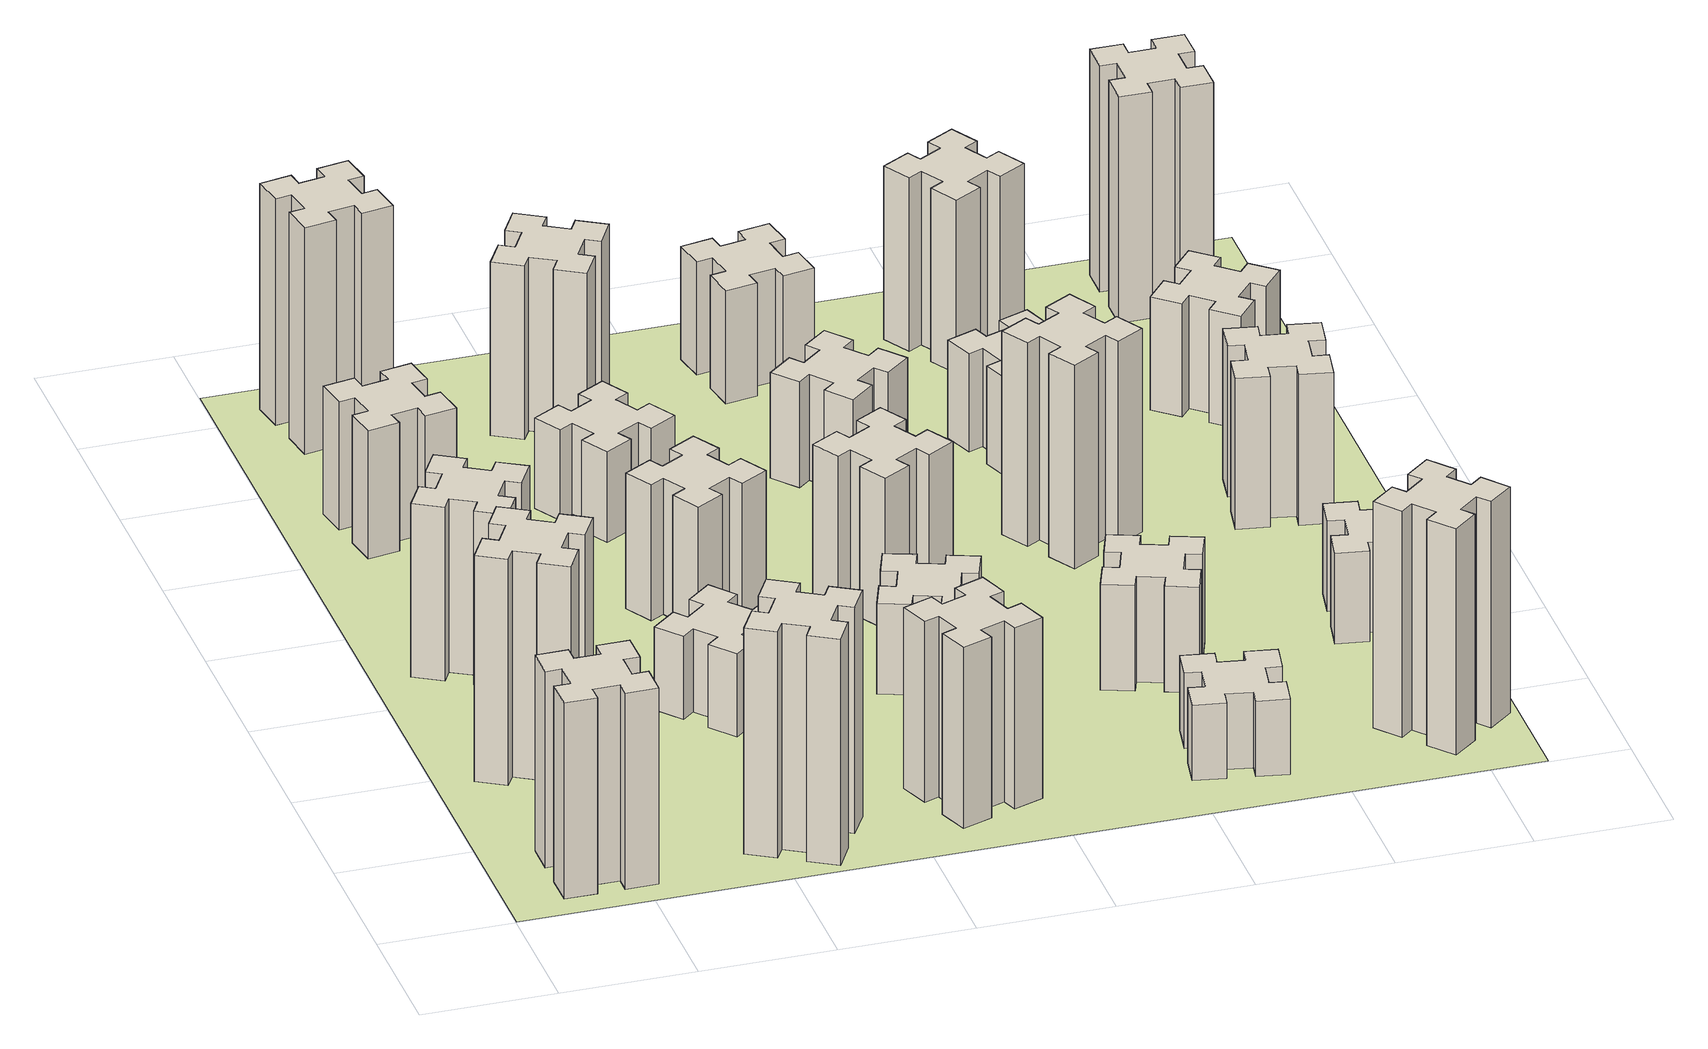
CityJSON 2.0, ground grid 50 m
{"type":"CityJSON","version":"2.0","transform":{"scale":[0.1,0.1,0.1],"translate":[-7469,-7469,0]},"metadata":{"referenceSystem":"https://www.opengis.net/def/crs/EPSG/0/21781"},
"CityObjects":{
"building1":{"type":"Building","attributes":{"class":"1000","function":"1000","usage":"1000","yearOfConstruction":2016,"roofType":"1000","measuredHeight":78,"storeysAboveGround":30,"storeysBelowGround":0},"geometry":[{"type":"Solid","lod":"1","boundaries":[[[[0,1,2,3,4,5,6,7,8,9,10,11,12,13,14,15,16,17,18,19]],[[17,16,20,21]],[[16,15,22,20]],[[15,14,23,22]],[[14,13,24,23]],[[13,12,25,24]],[[12,11,26,25]],[[11,10,27,26]],[[10,9,28,27]],[[9,8,29,28]],[[8,7,30,29]],[[7,6,31,30]],[[6,5,32,31]],[[5,4,33,32]],[[4,3,34,33]],[[3,2,35,34]],[[2,1,36,35]],[[1,0,37,36]],[[0,19,38,37]],[[19,18,39,38]],[[18,17,21,39]],[[24,25,26,27,28,29,30,31,32,33,34,35,36,37,38,39,21,20,22,23]]]]}]},
"building2":{"type":"Building","attributes":{"class":"1000","function":"1000","usage":"1000","yearOfConstruction":2016,"roofType":"1000","measuredHeight":90,"storeysAboveGround":30,"storeysBelowGround":0},"geometry":[{"type":"Solid","lod":"1","boundaries":[[[[40,41,42,43,44,45,46,47,48,49,50,51,52,53,54,55,56,57,58,59]],[[57,56,60,61]],[[56,55,62,60]],[[55,54,63,62]],[[54,53,64,63]],[[53,52,65,64]],[[52,51,66,65]],[[51,50,67,66]],[[50,49,68,67]],[[49,48,69,68]],[[48,47,70,69]],[[47,46,71,70]],[[46,45,72,71]],[[45,44,73,72]],[[44,43,74,73]],[[43,42,75,74]],[[42,41,76,75]],[[41,40,77,76]],[[40,59,78,77]],[[59,58,79,78]],[[58,57,61,79]],[[64,65,66,67,68,69,70,71,72,73,74,75,76,77,78,79,61,60,62,63]]]]}]},
"building3":{"type":"Building","attributes":{"class":"1000","function":"1000","usage":"1000","yearOfConstruction":2016,"roofType":"1000","measuredHeight":69,"storeysAboveGround":30,"storeysBelowGround":0},"geometry":[{"type":"Solid","lod":"1","boundaries":[[[[80,81,82,83,84,85,86,87,88,89,90,91,92,93,94,95,96,97,98,99]],[[97,96,100,101]],[[96,95,102,100]],[[95,94,103,102]],[[94,93,104,103]],[[93,92,105,104]],[[92,91,106,105]],[[91,90,107,106]],[[90,89,108,107]],[[89,88,109,108]],[[88,87,110,109]],[[87,86,111,110]],[[86,85,112,111]],[[85,84,113,112]],[[84,83,114,113]],[[83,82,115,114]],[[82,81,116,115]],[[81,80,117,116]],[[80,99,118,117]],[[99,98,119,118]],[[98,97,101,119]],[[104,105,106,107,108,109,110,111,112,113,114,115,116,117,118,119,101,100,102,103]]]]}]},
"building4":{"type":"Building","attributes":{"class":"1000","function":"1000","usage":"1000","yearOfConstruction":2016,"roofType":"1000","measuredHeight":51,"storeysAboveGround":30,"storeysBelowGround":0},"geometry":[{"type":"Solid","lod":"1","boundaries":[[[[120,121,122,123,124,125,126,127,128,129,130,131,132,133,134,135,136,137,138,139]],[[137,136,140,141]],[[136,135,142,140]],[[135,134,143,142]],[[134,133,144,143]],[[133,132,145,144]],[[132,131,146,145]],[[131,130,147,146]],[[130,129,148,147]],[[129,128,149,148]],[[128,127,150,149]],[[127,126,151,150]],[[126,125,152,151]],[[125,124,153,152]],[[124,123,154,153]],[[123,122,155,154]],[[122,121,156,155]],[[121,120,157,156]],[[120,139,158,157]],[[139,138,159,158]],[[138,137,141,159]],[[144,145,146,147,148,149,150,151,152,153,154,155,156,157,158,159,141,140,142,143]]]]}]},
"building5":{"type":"Building","attributes":{"class":"1000","function":"1000","usage":"1000","yearOfConstruction":2016,"roofType":"1000","measuredHeight":90,"storeysAboveGround":30,"storeysBelowGround":0},"geometry":[{"type":"Solid","lod":"1","boundaries":[[[[160,161,162,163,164,165,166,167,168,169,170,171,172,173,174,175,176,177,178,179]],[[177,176,180,181]],[[176,175,182,180]],[[175,174,183,182]],[[174,173,184,183]],[[173,172,185,184]],[[172,171,186,185]],[[171,170,187,186]],[[170,169,188,187]],[[169,168,189,188]],[[168,167,190,189]],[[167,166,191,190]],[[166,165,192,191]],[[165,164,193,192]],[[164,163,194,193]],[[163,162,195,194]],[[162,161,196,195]],[[161,160,197,196]],[[160,179,198,197]],[[179,178,199,198]],[[178,177,181,199]],[[184,185,186,187,188,189,190,191,192,193,194,195,196,197,198,199,181,180,182,183]]]]}]},
"building6":{"type":"Building","attributes":{"class":"1000","function":"1000","usage":"1000","yearOfConstruction":2016,"roofType":"1000","measuredHeight":90,"storeysAboveGround":30,"storeysBelowGround":0},"geometry":[{"type":"Solid","lod":"1","boundaries":[[[[200,201,202,203,204,205,206,207,208,209,210,211,212,213,214,215,216,217,218,219]],[[217,216,220,221]],[[216,215,222,220]],[[215,214,223,222]],[[214,213,224,223]],[[213,212,225,224]],[[212,211,226,225]],[[211,210,227,226]],[[210,209,228,227]],[[209,208,229,228]],[[208,207,230,229]],[[207,206,231,230]],[[206,205,232,231]],[[205,204,233,232]],[[204,203,234,233]],[[203,202,235,234]],[[202,201,236,235]],[[201,200,237,236]],[[200,219,238,237]],[[219,218,239,238]],[[218,217,221,239]],[[224,225,226,227,228,229,230,231,232,233,234,235,236,237,238,239,221,220,222,223]]]]}]},
"building7":{"type":"Building","attributes":{"class":"1000","function":"1000","usage":"1000","yearOfConstruction":2016,"roofType":"1000","measuredHeight":33,"storeysAboveGround":30,"storeysBelowGround":0},"geometry":[{"type":"Solid","lod":"1","boundaries":[[[[240,241,242,243,244,245,246,247,248,249,250,251,252,253,254,255,256,257,258,259]],[[257,256,260,261]],[[256,255,262,260]],[[255,254,263,262]],[[254,253,264,263]],[[253,252,265,264]],[[252,251,266,265]],[[251,250,267,266]],[[250,249,268,267]],[[249,248,269,268]],[[248,247,270,269]],[[247,246,271,270]],[[246,245,272,271]],[[245,244,273,272]],[[244,243,274,273]],[[243,242,275,274]],[[242,241,276,275]],[[241,240,277,276]],[[240,259,278,277]],[[259,258,279,278]],[[258,257,261,279]],[[264,265,266,267,268,269,270,271,272,273,274,275,276,277,278,279,261,260,262,263]]]]}]},
"building8":{"type":"Building","attributes":{"class":"1000","function":"1000","usage":"1000","yearOfConstruction":2016,"roofType":"1000","measuredHeight":54,"storeysAboveGround":30,"storeysBelowGround":0},"geometry":[{"type":"Solid","lod":"1","boundaries":[[[[280,281,282,283,284,285,286,287,288,289,290,291,292,293,294,295,296,297,298,299]],[[297,296,300,301]],[[296,295,302,300]],[[295,294,303,302]],[[294,293,304,303]],[[293,292,305,304]],[[292,291,306,305]],[[291,290,307,306]],[[290,289,308,307]],[[289,288,309,308]],[[288,287,310,309]],[[287,286,311,310]],[[286,285,312,311]],[[285,284,313,312]],[[284,283,314,313]],[[283,282,315,314]],[[282,281,316,315]],[[281,280,317,316]],[[280,299,318,317]],[[299,298,319,318]],[[298,297,301,319]],[[304,305,306,307,308,309,310,311,312,313,314,315,316,317,318,319,301,300,302,303]]]]}]},
"building9":{"type":"Building","attributes":{"class":"1000","function":"1000","usage":"1000","yearOfConstruction":2016,"roofType":"1000","measuredHeight":72,"storeysAboveGround":30,"storeysBelowGround":0},"geometry":[{"type":"Solid","lod":"1","boundaries":[[[[320,321,322,323,324,325,326,327,328,329,330,331,332,333,334,335,336,337,338,339]],[[337,336,340,341]],[[336,335,342,340]],[[335,334,343,342]],[[334,333,344,343]],[[333,332,345,344]],[[332,331,346,345]],[[331,330,347,346]],[[330,329,348,347]],[[329,328,349,348]],[[328,327,350,349]],[[327,326,351,350]],[[326,325,352,351]],[[325,324,353,352]],[[324,323,354,353]],[[323,322,355,354]],[[322,321,356,355]],[[321,320,357,356]],[[320,339,358,357]],[[339,338,359,358]],[[338,337,341,359]],[[344,345,346,347,348,349,350,351,352,353,354,355,356,357,358,359,341,340,342,343]]]]}]},
"building10":{"type":"Building","attributes":{"class":"1000","function":"1000","usage":"1000","yearOfConstruction":2016,"roofType":"1000","measuredHeight":36,"storeysAboveGround":30,"storeysBelowGround":0},"geometry":[{"type":"Solid","lod":"1","boundaries":[[[[360,361,362,363,364,365,366,367,368,369,370,371,372,373,374,375,376,377,378,379]],[[377,376,380,381]],[[376,375,382,380]],[[375,374,383,382]],[[374,373,384,383]],[[373,372,385,384]],[[372,371,386,385]],[[371,370,387,386]],[[370,369,388,387]],[[369,368,389,388]],[[368,367,390,389]],[[367,366,391,390]],[[366,365,392,391]],[[365,364,393,392]],[[364,363,394,393]],[[363,362,395,394]],[[362,361,396,395]],[[361,360,397,396]],[[360,379,398,397]],[[379,378,399,398]],[[378,377,381,399]],[[384,385,386,387,388,389,390,391,392,393,394,395,396,397,398,399,381,380,382,383]]]]}]},
"building11":{"type":"Building","attributes":{"class":"1000","function":"1000","usage":"1000","yearOfConstruction":2016,"roofType":"1000","measuredHeight":69,"storeysAboveGround":30,"storeysBelowGround":0},"geometry":[{"type":"Solid","lod":"1","boundaries":[[[[400,401,402,403,404,405,406,407,408,409,410,411,412,413,414,415,416,417,418,419]],[[417,416,420,421]],[[416,415,422,420]],[[415,414,423,422]],[[414,413,424,423]],[[413,412,425,424]],[[412,411,426,425]],[[411,410,427,426]],[[410,409,428,427]],[[409,408,429,428]],[[408,407,430,429]],[[407,406,431,430]],[[406,405,432,431]],[[405,404,433,432]],[[404,403,434,433]],[[403,402,435,434]],[[402,401,436,435]],[[401,400,437,436]],[[400,419,438,437]],[[419,418,439,438]],[[418,417,421,439]],[[424,425,426,427,428,429,430,431,432,433,434,435,436,437,438,439,421,420,422,423]]]]}]},
"building12":{"type":"Building","attributes":{"class":"1000","function":"1000","usage":"1000","yearOfConstruction":2016,"roofType":"1000","measuredHeight":36,"storeysAboveGround":30,"storeysBelowGround":0},"geometry":[{"type":"Solid","lod":"1","boundaries":[[[[440,441,442,443,444,445,446,447,448,449,450,451,452,453,454,455,456,457,458,459]],[[457,456,460,461]],[[456,455,462,460]],[[455,454,463,462]],[[454,453,464,463]],[[453,452,465,464]],[[452,451,466,465]],[[451,450,467,466]],[[450,449,468,467]],[[449,448,469,468]],[[448,447,470,469]],[[447,446,471,470]],[[446,445,472,471]],[[445,444,473,472]],[[444,443,474,473]],[[443,442,475,474]],[[442,441,476,475]],[[441,440,477,476]],[[440,459,478,477]],[[459,458,479,478]],[[458,457,461,479]],[[464,465,466,467,468,469,470,471,472,473,474,475,476,477,478,479,461,460,462,463]]]]}]},
"building13":{"type":"Building","attributes":{"class":"1000","function":"1000","usage":"1000","yearOfConstruction":2016,"roofType":"1000","measuredHeight":60,"storeysAboveGround":30,"storeysBelowGround":0},"geometry":[{"type":"Solid","lod":"1","boundaries":[[[[480,481,482,483,484,485,486,487,488,489,490,491,492,493,494,495,496,497,498,499]],[[497,496,500,501]],[[496,495,502,500]],[[495,494,503,502]],[[494,493,504,503]],[[493,492,505,504]],[[492,491,506,505]],[[491,490,507,506]],[[490,489,508,507]],[[489,488,509,508]],[[488,487,510,509]],[[487,486,511,510]],[[486,485,512,511]],[[485,484,513,512]],[[484,483,514,513]],[[483,482,515,514]],[[482,481,516,515]],[[481,480,517,516]],[[480,499,518,517]],[[499,498,519,518]],[[498,497,501,519]],[[504,505,506,507,508,509,510,511,512,513,514,515,516,517,518,519,501,500,502,503]]]]}]},
"building14":{"type":"Building","attributes":{"class":"1000","function":"1000","usage":"1000","yearOfConstruction":2016,"roofType":"1000","measuredHeight":42,"storeysAboveGround":30,"storeysBelowGround":0},"geometry":[{"type":"Solid","lod":"1","boundaries":[[[[520,521,522,523,524,525,526,527,528,529,530,531,532,533,534,535,536,537,538,539]],[[537,536,540,541]],[[536,535,542,540]],[[535,534,543,542]],[[534,533,544,543]],[[533,532,545,544]],[[532,531,546,545]],[[531,530,547,546]],[[530,529,548,547]],[[529,528,549,548]],[[528,527,550,549]],[[527,526,551,550]],[[526,525,552,551]],[[525,524,553,552]],[[524,523,554,553]],[[523,522,555,554]],[[522,521,556,555]],[[521,520,557,556]],[[520,539,558,557]],[[539,538,559,558]],[[538,537,541,559]],[[544,545,546,547,548,549,550,551,552,553,554,555,556,557,558,559,541,540,542,543]]]]}]},
"building15":{"type":"Building","attributes":{"class":"1000","function":"1000","usage":"1000","yearOfConstruction":2016,"roofType":"1000","measuredHeight":30,"storeysAboveGround":30,"storeysBelowGround":0},"geometry":[{"type":"Solid","lod":"1","boundaries":[[[[560,561,562,563,564,565,566,567,568,569,570,571,572,573,574,575,576,577,578,579]],[[577,576,580,581]],[[576,575,582,580]],[[575,574,583,582]],[[574,573,584,583]],[[573,572,585,584]],[[572,571,586,585]],[[571,570,587,586]],[[570,569,588,587]],[[569,568,589,588]],[[568,567,590,589]],[[567,566,591,590]],[[566,565,592,591]],[[565,564,593,592]],[[564,563,594,593]],[[563,562,595,594]],[[562,561,596,595]],[[561,560,597,596]],[[560,579,598,597]],[[579,578,599,598]],[[578,577,581,599]],[[584,585,586,587,588,589,590,591,592,593,594,595,596,597,598,599,581,580,582,583]]]]}]},
"building16":{"type":"Building","attributes":{"class":"1000","function":"1000","usage":"1000","yearOfConstruction":2016,"roofType":"1000","measuredHeight":45,"storeysAboveGround":30,"storeysBelowGround":0},"geometry":[{"type":"Solid","lod":"1","boundaries":[[[[600,601,602,603,604,605,606,607,608,609,610,611,612,613,614,615,616,617,618,619]],[[617,616,620,621]],[[616,615,622,620]],[[615,614,623,622]],[[614,613,624,623]],[[613,612,625,624]],[[612,611,626,625]],[[611,610,627,626]],[[610,609,628,627]],[[609,608,629,628]],[[608,607,630,629]],[[607,606,631,630]],[[606,605,632,631]],[[605,604,633,632]],[[604,603,634,633]],[[603,602,635,634]],[[602,601,636,635]],[[601,600,637,636]],[[600,619,638,637]],[[619,618,639,638]],[[618,617,621,639]],[[624,625,626,627,628,629,630,631,632,633,634,635,636,637,638,639,621,620,622,623]]]]}]},
"building17":{"type":"Building","attributes":{"class":"1000","function":"1000","usage":"1000","yearOfConstruction":2016,"roofType":"1000","measuredHeight":42,"storeysAboveGround":30,"storeysBelowGround":0},"geometry":[{"type":"Solid","lod":"1","boundaries":[[[[640,641,642,643,644,645,646,647,648,649,650,651,652,653,654,655,656,657,658,659]],[[657,656,660,661]],[[656,655,662,660]],[[655,654,663,662]],[[654,653,664,663]],[[653,652,665,664]],[[652,651,666,665]],[[651,650,667,666]],[[650,649,668,667]],[[649,648,669,668]],[[648,647,670,669]],[[647,646,671,670]],[[646,645,672,671]],[[645,644,673,672]],[[644,643,674,673]],[[643,642,675,674]],[[642,641,676,675]],[[641,640,677,676]],[[640,659,678,677]],[[659,658,679,678]],[[658,657,661,679]],[[664,665,666,667,668,669,670,671,672,673,674,675,676,677,678,679,661,660,662,663]]]]}]},
"building18":{"type":"Building","attributes":{"class":"1000","function":"1000","usage":"1000","yearOfConstruction":2016,"roofType":"1000","measuredHeight":81,"storeysAboveGround":30,"storeysBelowGround":0},"geometry":[{"type":"Solid","lod":"1","boundaries":[[[[680,681,682,683,684,685,686,687,688,689,690,691,692,693,694,695,696,697,698,699]],[[697,696,700,701]],[[696,695,702,700]],[[695,694,703,702]],[[694,693,704,703]],[[693,692,705,704]],[[692,691,706,705]],[[691,690,707,706]],[[690,689,708,707]],[[689,688,709,708]],[[688,687,710,709]],[[687,686,711,710]],[[686,685,712,711]],[[685,684,713,712]],[[684,683,714,713]],[[683,682,715,714]],[[682,681,716,715]],[[681,680,717,716]],[[680,699,718,717]],[[699,698,719,718]],[[698,697,701,719]],[[704,705,706,707,708,709,710,711,712,713,714,715,716,717,718,719,701,700,702,703]]]]}]},
"building19":{"type":"Building","attributes":{"class":"1000","function":"1000","usage":"1000","yearOfConstruction":2016,"roofType":"1000","measuredHeight":39,"storeysAboveGround":30,"storeysBelowGround":0},"geometry":[{"type":"Solid","lod":"1","boundaries":[[[[720,721,722,723,724,725,726,727,728,729,730,731,732,733,734,735,736,737,738,739]],[[737,736,740,741]],[[736,735,742,740]],[[735,734,743,742]],[[734,733,744,743]],[[733,732,745,744]],[[732,731,746,745]],[[731,730,747,746]],[[730,729,748,747]],[[729,728,749,748]],[[728,727,750,749]],[[727,726,751,750]],[[726,725,752,751]],[[725,724,753,752]],[[724,723,754,753]],[[723,722,755,754]],[[722,721,756,755]],[[721,720,757,756]],[[720,739,758,757]],[[739,738,759,758]],[[738,737,741,759]],[[744,745,746,747,748,749,750,751,752,753,754,755,756,757,758,759,741,740,742,743]]]]}]},
"building20":{"type":"Building","attributes":{"class":"1000","function":"1000","usage":"1000","yearOfConstruction":2016,"roofType":"1000","measuredHeight":90,"storeysAboveGround":30,"storeysBelowGround":0},"geometry":[{"type":"Solid","lod":"1","boundaries":[[[[760,761,762,763,764,765,766,767,768,769,770,771,772,773,774,775,776,777,778,779]],[[777,776,780,781]],[[776,775,782,780]],[[775,774,783,782]],[[774,773,784,783]],[[773,772,785,784]],[[772,771,786,785]],[[771,770,787,786]],[[770,769,788,787]],[[769,768,789,788]],[[768,767,790,789]],[[767,766,791,790]],[[766,765,792,791]],[[765,764,793,792]],[[764,763,794,793]],[[763,762,795,794]],[[762,761,796,795]],[[761,760,797,796]],[[760,779,798,797]],[[779,778,799,798]],[[778,777,781,799]],[[784,785,786,787,788,789,790,791,792,793,794,795,796,797,798,799,781,780,782,783]]]]}]},
"building21":{"type":"Building","attributes":{"class":"1000","function":"1000","usage":"1000","yearOfConstruction":2016,"roofType":"1000","measuredHeight":69,"storeysAboveGround":30,"storeysBelowGround":0},"geometry":[{"type":"Solid","lod":"1","boundaries":[[[[800,801,802,803,804,805,806,807,808,809,810,811,812,813,814,815,816,817,818,819]],[[817,816,820,821]],[[816,815,822,820]],[[815,814,823,822]],[[814,813,824,823]],[[813,812,825,824]],[[812,811,826,825]],[[811,810,827,826]],[[810,809,828,827]],[[809,808,829,828]],[[808,807,830,829]],[[807,806,831,830]],[[806,805,832,831]],[[805,804,833,832]],[[804,803,834,833]],[[803,802,835,834]],[[802,801,836,835]],[[801,800,837,836]],[[800,819,838,837]],[[819,818,839,838]],[[818,817,821,839]],[[824,825,826,827,828,829,830,831,832,833,834,835,836,837,838,839,821,820,822,823]]]]}]},
"building22":{"type":"Building","attributes":{"class":"1000","function":"1000","usage":"1000","yearOfConstruction":2016,"roofType":"1000","measuredHeight":36,"storeysAboveGround":30,"storeysBelowGround":0},"geometry":[{"type":"Solid","lod":"1","boundaries":[[[[840,841,842,843,844,845,846,847,848,849,850,851,852,853,854,855,856,857,858,859]],[[857,856,860,861]],[[856,855,862,860]],[[855,854,863,862]],[[854,853,864,863]],[[853,852,865,864]],[[852,851,866,865]],[[851,850,867,866]],[[850,849,868,867]],[[849,848,869,868]],[[848,847,870,869]],[[847,846,871,870]],[[846,845,872,871]],[[845,844,873,872]],[[844,843,874,873]],[[843,842,875,874]],[[842,841,876,875]],[[841,840,877,876]],[[840,859,878,877]],[[859,858,879,878]],[[858,857,861,879]],[[864,865,866,867,868,869,870,871,872,873,874,875,876,877,878,879,861,860,862,863]]]]}]},
"building23":{"type":"Building","attributes":{"class":"1000","function":"1000","usage":"1000","yearOfConstruction":2016,"roofType":"1000","measuredHeight":60,"storeysAboveGround":30,"storeysBelowGround":0},"geometry":[{"type":"Solid","lod":"1","boundaries":[[[[880,881,882,883,884,885,886,887,888,889,890,891,892,893,894,895,896,897,898,899]],[[897,896,900,901]],[[896,895,902,900]],[[895,894,903,902]],[[894,893,904,903]],[[893,892,905,904]],[[892,891,906,905]],[[891,890,907,906]],[[890,889,908,907]],[[889,888,909,908]],[[888,887,910,909]],[[887,886,911,910]],[[886,885,912,911]],[[885,884,913,912]],[[884,883,914,913]],[[883,882,915,914]],[[882,881,916,915]],[[881,880,917,916]],[[880,899,918,917]],[[899,898,919,918]],[[898,897,901,919]],[[904,905,906,907,908,909,910,911,912,913,914,915,916,917,918,919,901,900,902,903]]]]}]},
"building24":{"type":"Building","attributes":{"class":"1000","function":"1000","usage":"1000","yearOfConstruction":2016,"roofType":"1000","measuredHeight":45,"storeysAboveGround":30,"storeysBelowGround":0},"geometry":[{"type":"Solid","lod":"1","boundaries":[[[[920,921,922,923,924,925,926,927,928,929,930,931,932,933,934,935,936,937,938,939]],[[937,936,940,941]],[[936,935,942,940]],[[935,934,943,942]],[[934,933,944,943]],[[933,932,945,944]],[[932,931,946,945]],[[931,930,947,946]],[[930,929,948,947]],[[929,928,949,948]],[[928,927,950,949]],[[927,926,951,950]],[[926,925,952,951]],[[925,924,953,952]],[[924,923,954,953]],[[923,922,955,954]],[[922,921,956,955]],[[921,920,957,956]],[[920,939,958,957]],[[939,938,959,958]],[[938,937,941,959]],[[944,945,946,947,948,949,950,951,952,953,954,955,956,957,958,959,941,940,942,943]]]]}]},
"building25":{"type":"Building","attributes":{"class":"1000","function":"1000","usage":"1000","yearOfConstruction":2016,"roofType":"1000","measuredHeight":90,"storeysAboveGround":30,"storeysBelowGround":0},"geometry":[{"type":"Solid","lod":"1","boundaries":[[[[960,961,962,963,964,965,966,967,968,969,970,971,972,973,974,975,976,977,978,979]],[[977,976,980,981]],[[976,975,982,980]],[[975,974,983,982]],[[974,973,984,983]],[[973,972,985,984]],[[972,971,986,985]],[[971,970,987,986]],[[970,969,988,987]],[[969,968,989,988]],[[968,967,990,989]],[[967,966,991,990]],[[966,965,992,991]],[[965,964,993,992]],[[964,963,994,993]],[[963,962,995,994]],[[962,961,996,995]],[[961,960,997,996]],[[960,979,998,997]],[[979,978,999,998]],[[978,977,981,999]],[[984,985,986,987,988,989,990,991,992,993,994,995,996,997,998,999,981,980,982,983]]]]}]},
"landuse1":{"type":"LandUse","attributes":{"name":"plot1","function":"1010"},"geometry":[{"type":"MultiSurface","lod":"1","boundaries":[[[1000,1001,1002,1003]]]}]}
},
"vertices":[
[265,325,0],[265,225,0],[205,225,0],[205,105,0],[325,105,0],[325,165,0],[425,165,0],[425,105,0],[545,105,0],[545,225,0],[485,225,0],[485,325,0],[545,325,0],[545,445,0],[425,445,0],[425,385,0],[325,385,0],[325,445,0],[205,445,0],[205,325,0],[325,385,780],[325,445,780],[425,385,780],[425,445,780],[545,445,780],[545,325,780],[485,325,780],[485,225,780],[545,225,780],[545,105,780],[425,105,780],[425,165,780],[325,165,780],[325,105,780],[205,105,780],[205,225,780],[265,225,780],[265,325,780],[205,325,780],[205,445,780],
[277,945,0],[364,895,0],[334,843,0],[438,783,0],[498,887,0],[446,917,0],[496,1004,0],[548,974,0],[608,1078,0],[504,1138,0],[474,1086,0],[387,1136,0],[417,1188,0],[313,1248,0],[253,1144,0],[305,1114,0],[255,1027,0],[203,1057,0],[143,953,0],[247,893,0],[255,1027,900],[203,1057,900],[305,1114,900],[253,1144,900],[313,1248,900],[417,1188,900],[387,1136,900],[474,1086,900],[504,1138,900],[608,1078,900],[548,974,900],[496,1004,900],[446,917,900],[498,887,900],[438,783,900],[334,843,900],[364,895,900],[277,945,900],[247,893,900],[143,953,900],
[474,1826,0],[387,1876,0],[417,1928,0],[313,1988,0],[253,1884,0],[305,1854,0],[255,1767,0],[203,1797,0],[143,1693,0],[247,1633,0],[277,1685,0],[364,1635,0],[334,1583,0],[438,1523,0],[498,1627,0],[446,1657,0],[496,1744,0],[548,1714,0],[608,1818,0],[504,1878,0],[496,1744,690],[548,1714,690],[446,1657,690],[498,1627,690],[438,1523,690],[334,1583,690],[364,1635,690],[277,1685,690],[247,1633,690],[143,1693,690],[203,1797,690],[255,1767,690],[305,1854,690],[253,1884,690],[313,1988,690],[417,1928,690],[387,1876,690],[474,1826,690],[504,1878,690],[608,1818,690],
[405,2812,0],[307,2795,0],[297,2854,0],[178,2833,0],[199,2715,0],[258,2725,0],[276,2627,0],[217,2617,0],[237,2498,0],[356,2519,0],[345,2578,0],[444,2596,0],[454,2537,0],[572,2557,0],[551,2676,0],[492,2665,0],[475,2764,0],[534,2774,0],[513,2892,0],[395,2871,0],[475,2764,510],[534,2774,510],[492,2665,510],[551,2676,510],[572,2557,510],[454,2537,510],[444,2596,510],[345,2578,510],[356,2519,510],[237,2498,510],[217,2617,510],[276,2627,510],[258,2725,510],[199,2715,510],[178,2833,510],[297,2854,510],[307,2795,510],[405,2812,510],[395,2871,510],[513,2892,510],
[1214,346,0],[1127,396,0],[1157,448,0],[1053,508,0],[993,404,0],[1045,374,0],[995,287,0],[943,317,0],[883,213,0],[987,153,0],[1017,205,0],[1104,155,0],[1074,103,0],[1178,43,0],[1238,147,0],[1186,177,0],[1236,264,0],[1288,234,0],[1348,338,0],[1244,398,0],[1236,264,900],[1288,234,900],[1186,177,900],[1238,147,900],[1178,43,900],[1074,103,900],[1104,155,900],[1017,205,900],[987,153,900],[883,213,900],[943,317,900],[995,287,900],[1045,374,900],[993,404,900],[1053,508,900],[1157,448,900],[1127,396,900],[1214,346,900],[1244,398,900],[1348,338,900],
[492,3405,0],[475,3504,0],[534,3514,0],[513,3632,0],[395,3611,0],[405,3552,0],[307,3535,0],[297,3594,0],[178,3573,0],[199,3455,0],[258,3465,0],[276,3367,0],[217,3357,0],[237,3238,0],[356,3259,0],[345,3318,0],[444,3336,0],[454,3277,0],[572,3297,0],[551,3416,0],[444,3336,900],[454,3277,900],[345,3318,900],[356,3259,900],[237,3238,900],[217,3357,900],[276,3367,900],[258,3465,900],[199,3455,900],[178,3573,900],[297,3594,900],[307,3535,900],[405,3552,900],[395,3611,900],[513,3632,900],[534,3514,900],[475,3504,900],[492,3405,900],[551,3416,900],[572,3297,900],
[1083,1332,0],[1006,1267,0],[968,1313,0],[876,1236,0],[953,1144,0],[999,1183,0],[1063,1106,0],[1017,1068,0],[1094,976,0],[1186,1053,0],[1148,1099,0],[1224,1163,0],[1263,1117,0],[1355,1194,0],[1278,1286,0],[1232,1248,0],[1167,1324,0],[1213,1363,0],[1136,1455,0],[1044,1378,0],[1167,1324,330],[1213,1363,330],[1232,1248,330],[1278,1286,330],[1355,1194,330],[1263,1117,330],[1224,1163,330],[1148,1099,330],[1186,1053,330],[1094,976,330],[1017,1068,330],[1063,1106,330],[999,1183,330],[953,1144,330],[876,1236,330],[968,1313,330],[1006,1267,330],[1083,1332,330],[1044,1378,330],[1136,1455,330],
[1336,1867,0],[1286,1954,0],[1338,1984,0],[1278,2088,0],[1174,2028,0],[1204,1976,0],[1117,1926,0],[1087,1978,0],[983,1918,0],[1043,1814,0],[1095,1844,0],[1145,1757,0],[1093,1727,0],[1153,1623,0],[1257,1683,0],[1227,1735,0],[1314,1785,0],[1344,1733,0],[1448,1793,0],[1388,1897,0],[1314,1785,540],[1344,1733,540],[1227,1735,540],[1257,1683,540],[1153,1623,540],[1093,1727,540],[1145,1757,540],[1095,1844,540],[1043,1814,540],[983,1918,540],[1087,1978,540],[1117,1926,540],[1204,1976,540],[1174,2028,540],[1278,2088,540],[1338,1984,540],[1286,1954,540],[1336,1867,540],[1388,1897,540],[1448,1793,540],
[1765,496,0],[1671,462,0],[1650,518,0],[1537,477,0],[1579,364,0],[1635,385,0],[1669,291,0],[1613,270,0],[1654,157,0],[1767,199,0],[1746,255,0],[1840,289,0],[1860,233,0],[1973,274,0],[1932,387,0],[1876,366,0],[1842,460,0],[1898,480,0],[1857,593,0],[1744,552,0],[1842,460,720],[1898,480,720],[1876,366,720],[1932,387,720],[1973,274,720],[1860,233,720],[1840,289,720],[1746,255,720],[1767,199,720],[1654,157,720],[1613,270,720],[1669,291,720],[1635,385,720],[1579,364,720],[1537,477,720],[1650,518,720],[1671,462,720],[1765,496,720],[1744,552,720],[1857,593,720],
[1104,2716,0],[1017,2666,0],[987,2718,0],[883,2658,0],[943,2554,0],[995,2584,0],[1045,2497,0],[993,2467,0],[1053,2363,0],[1157,2423,0],[1127,2475,0],[1214,2525,0],[1244,2473,0],[1348,2533,0],[1288,2637,0],[1236,2607,0],[1186,2694,0],[1238,2724,0],[1178,2828,0],[1074,2768,0],[1186,2694,360],[1238,2724,360],[1236,2607,360],[1288,2637,360],[1348,2533,360],[1244,2473,360],[1214,2525,360],[1127,2475,360],[1157,2423,360],[1053,2363,360],[993,2467,360],[1045,2497,360],[995,2584,360],[943,2554,360],[883,2658,360],[987,2718,360],[1017,2666,360],[1104,2716,360],[1074,2768,360],[1178,2828,360],
[1186,3137,0],[1236,3224,0],[1288,3194,0],[1348,3298,0],[1244,3358,0],[1214,3306,0],[1127,3356,0],[1157,3408,0],[1053,3468,0],[993,3364,0],[1045,3334,0],[995,3247,0],[943,3277,0],[883,3173,0],[987,3113,0],[1017,3165,0],[1104,3115,0],[1074,3063,0],[1178,3003,0],[1238,3107,0],[1104,3115,690],[1074,3063,690],[1017,3165,690],[987,3113,690],[883,3173,690],[943,3277,690],[995,3247,690],[1045,3334,690],[993,3364,690],[1053,3468,690],[1157,3408,690],[1127,3356,690],[1214,3306,690],[1244,3358,690],[1348,3298,690],[1288,3194,690],[1236,3224,690],[1186,3137,690],[1238,3107,690],[1178,3003,690],
[1771,1129,0],[1865,1095,0],[1844,1039,0],[1957,997,0],[1998,1110,0],[1942,1131,0],[1976,1225,0],[2032,1204,0],[2073,1317,0],[1960,1358,0],[1940,1302,0],[1846,1336,0],[1867,1392,0],[1754,1433,0],[1713,1320,0],[1769,1300,0],[1735,1206,0],[1679,1227,0],[1637,1114,0],[1750,1073,0],[1735,1206,360],[1679,1227,360],[1769,1300,360],[1713,1320,360],[1754,1433,360],[1867,1392,360],[1846,1336,360],[1940,1302,360],[1960,1358,360],[2073,1317,360],[2032,1204,360],[1976,1225,360],[1942,1131,360],[1998,1110,360],[1957,997,360],[1844,1039,360],[1865,1095,360],[1771,1129,360],[1750,1073,360],[1637,1114,360],
[1976,1767,0],[1926,1854,0],[1978,1884,0],[1918,1988,0],[1814,1928,0],[1844,1876,0],[1757,1826,0],[1727,1878,0],[1623,1818,0],[1683,1714,0],[1735,1744,0],[1785,1657,0],[1733,1627,0],[1793,1523,0],[1897,1583,0],[1867,1635,0],[1954,1685,0],[1984,1633,0],[2088,1693,0],[2028,1797,0],[1954,1685,600],[1984,1633,600],[1867,1635,600],[1897,1583,600],[1793,1523,600],[1733,1627,600],[1785,1657,600],[1735,1744,600],[1683,1714,600],[1623,1818,600],[1727,1878,600],[1757,1826,600],[1844,1876,600],[1814,1928,600],[1918,1988,600],[1978,1884,600],[1926,1854,600],[1976,1767,600],[2028,1797,600],[2088,1693,600],
[1839,2563,0],[1903,2486,0],[1857,2448,0],[1934,2356,0],[2026,2433,0],[1988,2479,0],[2064,2543,0],[2103,2497,0],[2195,2574,0],[2118,2666,0],[2072,2628,0],[2007,2704,0],[2053,2743,0],[1976,2835,0],[1884,2758,0],[1923,2712,0],[1846,2647,0],[1808,2693,0],[1716,2616,0],[1793,2524,0],[1846,2647,420],[1808,2693,420],[1923,2712,420],[1884,2758,420],[1976,2835,420],[2053,2743,420],[2007,2704,420],[2072,2628,420],[2118,2666,420],[2195,2574,420],[2103,2497,420],[2064,2543,420],[1988,2479,420],[2026,2433,420],[1934,2356,420],[1857,2448,420],[1903,2486,420],[1839,2563,420],[1793,2524,420],[1716,2616,420],
[2596,444,0],[2578,345,0],[2519,356,0],[2498,237,0],[2617,217,0],[2627,276,0],[2725,258,0],[2715,199,0],[2833,178,0],[2854,297,0],[2795,307,0],[2812,405,0],[2871,395,0],[2892,513,0],[2774,534,0],[2764,475,0],[2665,492,0],[2676,551,0],[2557,572,0],[2537,454,0],[2665,492,300],[2676,551,300],[2764,475,300],[2774,534,300],[2892,513,300],[2871,395,300],[2812,405,300],[2795,307,300],[2854,297,300],[2833,178,300],[2715,199,300],[2725,258,300],[2627,276,300],[2617,217,300],[2498,237,300],[2519,356,300],[2578,345,300],[2596,444,300],[2537,454,300],[2557,572,300],
[1738,3365,0],[1756,3267,0],[1697,3257,0],[1717,3138,0],[1836,3159,0],[1825,3218,0],[1924,3236,0],[1934,3177,0],[2052,3197,0],[2031,3316,0],[1972,3305,0],[1955,3404,0],[2014,3414,0],[1993,3532,0],[1875,3511,0],[1885,3452,0],[1787,3435,0],[1777,3494,0],[1658,3473,0],[1679,3355,0],[1787,3435,450],[1777,3494,450],[1885,3452,450],[1875,3511,450],[1993,3532,450],[2014,3414,450],[1955,3404,450],[1972,3305,450],[2031,3316,450],[2052,3197,450],[1934,3177,450],[1924,3236,450],[1825,3218,450],[1836,3159,450],[1717,3138,450],[1697,3257,450],[1756,3267,450],[1738,3365,450],[1679,3355,450],[1658,3473,450],
[2682,931,0],[2716,1025,0],[2772,1004,0],[2813,1117,0],[2700,1158,0],[2680,1102,0],[2586,1136,0],[2607,1192,0],[2494,1233,0],[2453,1120,0],[2509,1100,0],[2475,1006,0],[2419,1027,0],[2377,914,0],[2490,873,0],[2511,929,0],[2605,895,0],[2584,839,0],[2697,797,0],[2738,910,0],[2605,895,420],[2584,839,420],[2511,929,420],[2490,873,420],[2377,914,420],[2419,1027,420],[2475,1006,420],[2509,1100,420],[2453,1120,420],[2494,1233,420],[2607,1192,420],[2586,1136,420],[2680,1102,420],[2700,1158,420],[2813,1117,420],[2772,1004,420],[2716,1025,420],[2682,931,420],[2738,910,420],[2697,797,420],
[2475,1944,0],[2525,1857,0],[2473,1827,0],[2533,1723,0],[2637,1783,0],[2607,1835,0],[2694,1885,0],[2724,1833,0],[2828,1893,0],[2768,1997,0],[2716,1967,0],[2666,2054,0],[2718,2084,0],[2658,2188,0],[2554,2128,0],[2584,2076,0],[2497,2026,0],[2467,2078,0],[2363,2018,0],[2423,1914,0],[2497,2026,810],[2467,2078,810],[2584,2076,810],[2554,2128,810],[2658,2188,810],[2718,2084,810],[2666,2054,810],[2716,1967,810],[2768,1997,810],[2828,1893,810],[2724,1833,810],[2694,1885,810],[2607,1835,810],[2637,1783,810],[2533,1723,810],[2473,1827,810],[2525,1857,810],[2475,1944,810],[2423,1914,810],[2363,2018,810],
[2586,2475,0],[2680,2509,0],[2700,2453,0],[2813,2494,0],[2772,2607,0],[2716,2586,0],[2682,2680,0],[2738,2700,0],[2697,2813,0],[2584,2772,0],[2605,2716,0],[2511,2682,0],[2490,2738,0],[2377,2697,0],[2419,2584,0],[2475,2605,0],[2509,2511,0],[2453,2490,0],[2494,2377,0],[2607,2419,0],[2509,2511,390],[2453,2490,390],[2475,2605,390],[2419,2584,390],[2377,2697,390],[2490,2738,390],[2511,2682,390],[2605,2716,390],[2584,2772,390],[2697,2813,390],[2738,2700,390],[2682,2680,390],[2716,2586,390],[2772,2607,390],[2813,2494,390],[2700,2453,390],[2680,2509,390],[2586,2475,390],[2607,2419,390],[2494,2377,390],
[3468,259,0],[3544,323,0],[3583,277,0],[3675,354,0],[3598,446,0],[3552,408,0],[3487,484,0],[3533,523,0],[3456,615,0],[3364,538,0],[3403,492,0],[3326,427,0],[3288,473,0],[3196,396,0],[3273,304,0],[3319,343,0],[3383,266,0],[3337,228,0],[3414,136,0],[3506,213,0],[3383,266,900],[3337,228,900],[3319,343,900],[3273,304,900],[3196,396,900],[3288,473,900],[3326,427,900],[3403,492,900],[3364,538,900],[3456,615,900],[3533,523,900],[3487,484,900],[3552,408,900],[3598,446,900],[3675,354,900],[3583,277,900],[3544,323,900],[3468,259,900],[3506,213,900],[3414,136,900],
[2716,3347,0],[2666,3434,0],[2718,3464,0],[2658,3568,0],[2554,3508,0],[2584,3456,0],[2497,3406,0],[2467,3458,0],[2363,3398,0],[2423,3294,0],[2475,3324,0],[2525,3237,0],[2473,3207,0],[2533,3103,0],[2637,3163,0],[2607,3215,0],[2694,3265,0],[2724,3213,0],[2828,3273,0],[2768,3377,0],[2694,3265,690],[2724,3213,690],[2607,3215,690],[2637,3163,690],[2533,3103,690],[2473,3207,690],[2525,3237,690],[2475,3324,690],[2423,3294,690],[2363,3398,690],[2467,3458,690],[2497,3406,690],[2584,3456,690],[2554,3508,690],[2658,3568,690],[2718,3464,690],[2666,3434,690],[2716,3347,690],[2768,3377,690],[2828,3273,690],
[3367,1016,0],[3465,998,0],[3455,939,0],[3573,918,0],[3594,1037,0],[3535,1047,0],[3552,1145,0],[3611,1135,0],[3632,1253,0],[3514,1274,0],[3504,1215,0],[3405,1232,0],[3416,1291,0],[3297,1312,0],[3277,1194,0],[3336,1184,0],[3318,1085,0],[3259,1096,0],[3238,977,0],[3357,957,0],[3318,1085,360],[3259,1096,360],[3336,1184,360],[3277,1194,360],[3297,1312,360],[3416,1291,360],[3405,1232,360],[3504,1215,360],[3514,1274,360],[3632,1253,360],[3611,1135,360],[3552,1145,360],[3535,1047,360],[3594,1037,360],[3573,918,360],[3455,939,360],[3465,998,360],[3367,1016,360],[3357,957,360],[3238,977,360],
[3267,1856,0],[3365,1838,0],[3355,1779,0],[3473,1758,0],[3494,1877,0],[3435,1887,0],[3452,1985,0],[3511,1975,0],[3532,2093,0],[3414,2114,0],[3404,2055,0],[3305,2072,0],[3316,2131,0],[3197,2152,0],[3177,2034,0],[3236,2024,0],[3218,1925,0],[3159,1936,0],[3138,1817,0],[3257,1797,0],[3218,1925,600],[3159,1936,600],[3236,2024,600],[3177,2034,600],[3197,2152,600],[3316,2131,600],[3305,2072,600],[3404,2055,600],[3414,2114,600],[3532,2093,600],[3511,1975,600],[3452,1985,600],[3435,1887,600],[3494,1877,600],[3473,1758,600],[3355,1779,600],[3365,1838,600],[3267,1856,600],[3257,1797,600],[3138,1817,600],
[3444,2747,0],[3368,2812,0],[3406,2858,0],[3314,2935,0],[3237,2843,0],[3283,2804,0],[3219,2728,0],[3173,2766,0],[3096,2674,0],[3188,2597,0],[3226,2643,0],[3303,2579,0],[3264,2533,0],[3356,2456,0],[3433,2548,0],[3387,2586,0],[3452,2663,0],[3498,2624,0],[3575,2716,0],[3483,2793,0],[3452,2663,450],[3498,2624,450],[3387,2586,450],[3433,2548,450],[3356,2456,450],[3264,2533,450],[3303,2579,450],[3226,2643,450],[3188,2597,450],[3096,2674,450],[3173,2766,450],[3219,2728,450],[3283,2804,450],[3237,2843,450],[3314,2935,450],[3406,2858,450],[3368,2812,450],[3444,2747,450],[3483,2793,450],[3575,2716,450],
[3285,3325,0],[3385,3325,0],[3385,3265,0],[3505,3265,0],[3505,3385,0],[3445,3385,0],[3445,3485,0],[3505,3485,0],[3505,3605,0],[3385,3605,0],[3385,3545,0],[3285,3545,0],[3285,3605,0],[3165,3605,0],[3165,3485,0],[3225,3485,0],[3225,3385,0],[3165,3385,0],[3165,3265,0],[3285,3265,0],[3225,3385,900],[3165,3385,900],[3225,3485,900],[3165,3485,900],[3165,3605,900],[3285,3605,900],[3285,3545,900],[3385,3545,900],[3385,3605,900],[3505,3605,900],[3505,3485,900],[3445,3485,900],[3445,3385,900],[3505,3385,900],[3505,3265,900],[3385,3265,900],[3385,3325,900],[3285,3325,900],[3285,3265,900],[3165,3265,900],
[5,3705,0],[3705,3705,0],[3705,5,0],[5,5,0]
]}
